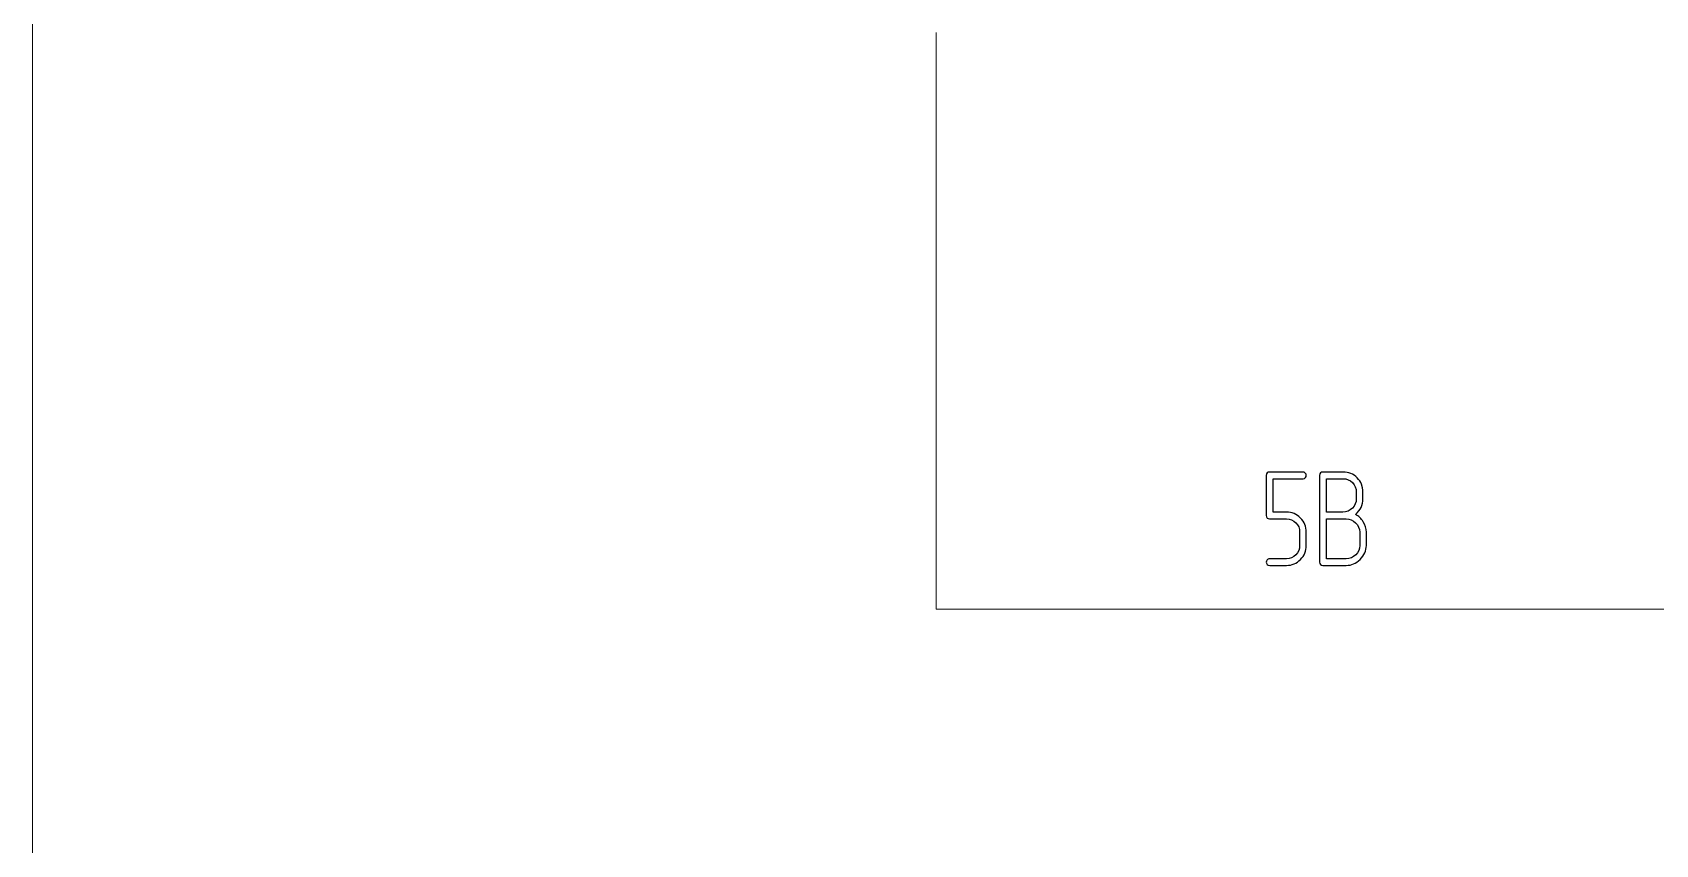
# Model space of a CAD drawing. Header units: millimetres. Extents: x -200 to 200, y -144 to 143.
# Drawn here: x -109.3 to -42.2, y -67.7 to -34.1 of the extents above; entities that cross this region are included whole.
import ezdxf

# ---------------------------------------------------------------- set-up
doc = ezdxf.new("R2010")
doc.units = ezdxf.units.MM
doc.header["$MEASUREMENT"] = 0
doc.layers.add('BLACK', color=7, linetype='Continuous')

msp = doc.modelspace()

# ---------------------------------------------------------------- linework, layer by layer
at = {"layer": 'BLACK', "color": 250, "lineweight": 20}
for points, knots in [([(-39.771, 92.8986), (-39.771, 92.8986), (-109.3226, 92.8986), (-109.3226, 92.8986), (-109.3226, 92.8986), (-109.3226, -92.0979), (-109.3226, -92.0979), (-109.3226, -92.0979), (-40.0365, -92.0979), (-40.0365, -92.0979)], [0, 0, 0, 0, 0.3333333, 0.3333333, 0.3333333, 0.6666667, 0.6666667, 0.6666667, 1, 1, 1, 1]), ([(-71.9578, -34.1186), (-71.9578, -34.1186), (-71.9578, -57.9711), (-71.9578, -57.9711), (-71.9578, -57.9711), (-40.0365, -57.9711), (-40.0365, -57.9711)], [0, 0, 0, 0, 0.5, 0.5, 0.5, 1, 1, 1, 1])]:
    msp.add_open_spline(points, degree=3, knots=knots, dxfattribs=at)
at = {"layer": 'BLACK', "color": 250}
for points, knots in [([(-56.6551, -55.3325), (-56.6551, -55.5592), (-56.736, -55.753), (-56.8978, -55.9158), (-57.0596, -56.0785), (-57.2534, -56.1594), (-57.4792, -56.1594), (-57.4792, -56.1594), (-58.1706, -56.1594), (-58.1706, -56.1594), (-58.213, -56.1594), (-58.2478, -56.1462), (-58.2732, -56.1208), (-58.2967, -56.0907), (-58.3089, -56.0578), (-58.3089, -56.0211), (-58.3089, -56.0004), (-58.2976, -55.9731), (-58.2741, -55.9364), (-58.2515, -55.9007), (-58.2167, -55.8828), (-58.1716, -55.8828), (-58.1716, -55.8828), (-57.4801, -55.8828), (-57.4801, -55.8828), (-57.3277, -55.8828), (-57.1979, -55.8292), (-57.0916, -55.7229), (-56.9853, -55.6166), (-56.9317, -55.4868), (-56.9317, -55.3325), (-56.9317, -55.3325), (-56.9317, -54.7822), (-56.9317, -54.7822), (-56.9317, -54.6298), (-56.9853, -54.5009), (-57.0916, -54.3946), (-57.1979, -54.2883), (-57.3277, -54.2347), (-57.4801, -54.2347), (-57.4801, -54.2347), (-58.1716, -54.2347), (-58.1716, -54.2347), (-58.2628, -54.2347), (-58.3089, -54.1886), (-58.3089, -54.0964), (-58.3089, -54.0964), (-58.3089, -52.4369), (-58.3089, -52.4369), (-58.3089, -52.3447), (-58.2628, -52.2986), (-58.1706, -52.2986), (-58.1706, -52.2986), (-56.7934, -52.2986), (-56.7934, -52.2986), (-56.7595, -52.2986), (-56.7285, -52.3137), (-56.6993, -52.3428), (-56.6702, -52.372), (-56.6551, -52.404), (-56.6551, -52.4369), (-56.6551, -52.4698), (-56.6673, -52.5018), (-56.6909, -52.531), (-56.7144, -52.5602), (-56.7492, -52.5752), (-56.7925, -52.5752), (-56.7925, -52.5752), (-58.0323, -52.5752), (-58.0323, -52.5752), (-58.0323, -52.5752), (-58.0323, -53.9581), (-58.0323, -53.9581), (-58.0323, -53.9581), (-57.4783, -53.9581), (-57.4783, -53.9581), (-57.2525, -53.9581), (-57.0587, -54.039), (-56.8978, -54.2008), (-56.736, -54.3626), (-56.6551, -54.5554), (-56.6551, -54.7822), (-56.6551, -54.7822), (-56.6551, -55.3325), (-56.6551, -55.3325)], [0, 0, 0, 0, 0.0357143, 0.0357143, 0.0357143, 0.0714286, 0.0714286, 0.0714286, 0.1071429, 0.1071429, 0.1071429, 0.1428571, 0.1428571, 0.1428571, 0.1785714, 0.1785714, 0.1785714, 0.2142857, 0.2142857, 0.2142857, 0.25, 0.25, 0.25, 0.2857143, 0.2857143, 0.2857143, 0.3214286, 0.3214286, 0.3214286, 0.3571429, 0.3571429, 0.3571429, 0.3928571, 0.3928571, 0.3928571, 0.4285714, 0.4285714, 0.4285714, 0.4642857, 0.4642857, 0.4642857, 0.5, 0.5, 0.5, 0.5357143, 0.5357143, 0.5357143, 0.5714286, 0.5714286, 0.5714286, 0.6071429, 0.6071429, 0.6071429, 0.6428571, 0.6428571, 0.6428571, 0.6785714, 0.6785714, 0.6785714, 0.7142857, 0.7142857, 0.7142857, 0.75, 0.75, 0.75, 0.7857143, 0.7857143, 0.7857143, 0.8214286, 0.8214286, 0.8214286, 0.8571429, 0.8571429, 0.8571429, 0.8928571, 0.8928571, 0.8928571, 0.9285714, 0.9285714, 0.9285714, 0.9642857, 0.9642857, 0.9642857, 1, 1, 1, 1]), ([(-55.9665, -56.1594), (-56.0577, -56.1594), (-56.1038, -56.1133), (-56.1038, -56.0211), (-56.1038, -56.0211), (-56.1038, -52.4369), (-56.1038, -52.4369), (-56.1038, -52.3447), (-56.0577, -52.2986), (-55.9655, -52.2986), (-55.9655, -52.2986), (-55.1377, -52.2986), (-55.1377, -52.2986), (-54.911, -52.2986), (-54.7162, -52.3795), (-54.5516, -52.5413), (-54.4707, -52.6185), (-54.4105, -52.7069), (-54.3701, -52.8066), (-54.3701, -52.8066), (-54.3287, -52.9534), (-54.3287, -52.9534), (-54.3287, -52.9534), (-54.3145, -53.0418), (-54.3145, -53.0418), (-54.3145, -53.0418), (-54.3145, -53.1274), (-54.3145, -53.1274), (-54.3145, -53.1274), (-54.3145, -53.4031), (-54.3145, -53.4031), (-54.3145, -53.5376), (-54.339, -53.6561), (-54.3889, -53.7596), (-54.4387, -53.8621), (-54.5168, -53.959), (-54.6231, -54.0493), (-54.4923, -54.1152), (-54.3851, -54.2177), (-54.3004, -54.3551), (-54.2158, -54.4924), (-54.1734, -54.6354), (-54.1734, -54.7822), (-54.1734, -54.7822), (-54.1734, -55.3334), (-54.1734, -55.3334), (-54.1734, -55.5536), (-54.259, -55.7464), (-54.4312, -55.911), (-54.6024, -56.0766), (-54.7934, -56.1594), (-55.0022, -56.1594), (-55.0022, -56.1594), (-55.9665, -56.1594), (-55.9665, -56.1594)], [0, 0, 0, 0, 0.0555556, 0.0555556, 0.0555556, 0.1111111, 0.1111111, 0.1111111, 0.1666667, 0.1666667, 0.1666667, 0.2222222, 0.2222222, 0.2222222, 0.2777778, 0.2777778, 0.2777778, 0.3333333, 0.3333333, 0.3333333, 0.3888889, 0.3888889, 0.3888889, 0.4444444, 0.4444444, 0.4444444, 0.5, 0.5, 0.5, 0.5555556, 0.5555556, 0.5555556, 0.6111111, 0.6111111, 0.6111111, 0.6666667, 0.6666667, 0.6666667, 0.7222222, 0.7222222, 0.7222222, 0.7777778, 0.7777778, 0.7777778, 0.8333333, 0.8333333, 0.8333333, 0.8888889, 0.8888889, 0.8888889, 0.9444444, 0.9444444, 0.9444444, 1, 1, 1, 1]), ([(-55.8272, -53.9581), (-55.8272, -53.9581), (-55.1405, -53.9581), (-55.1405, -53.9581), (-54.99, -53.9581), (-54.8611, -53.9035), (-54.7529, -53.7953), (-54.6447, -53.6862), (-54.5911, -53.5564), (-54.5911, -53.4031), (-54.5911, -53.4031), (-54.5911, -53.1274), (-54.5911, -53.1274), (-54.5911, -52.9741), (-54.6438, -52.8443), (-54.7492, -52.737), (-54.8545, -52.6288), (-54.9853, -52.5752), (-55.1405, -52.5752), (-55.1405, -52.5752), (-55.8272, -52.5752), (-55.8272, -52.5752), (-55.8272, -52.5752), (-55.8272, -53.9581), (-55.8272, -53.9581)], [0, 0, 0, 0, 0.125, 0.125, 0.125, 0.25, 0.25, 0.25, 0.375, 0.375, 0.375, 0.5, 0.5, 0.5, 0.625, 0.625, 0.625, 0.75, 0.75, 0.75, 0.875, 0.875, 0.875, 1, 1, 1, 1]), ([(-55.8272, -55.8828), (-55.8272, -55.8828), (-55.0022, -55.8828), (-55.0022, -55.8828), (-54.8545, -55.8828), (-54.7247, -55.8301), (-54.6146, -55.7257), (-54.5046, -55.6213), (-54.45, -55.4905), (-54.45, -55.3325), (-54.45, -55.3325), (-54.45, -54.7822), (-54.45, -54.7822), (-54.45, -54.6392), (-54.5055, -54.5122), (-54.6175, -54.4012), (-54.7294, -54.2902), (-54.8574, -54.2347), (-55.0022, -54.2347), (-55.0022, -54.2347), (-55.8272, -54.2347), (-55.8272, -54.2347), (-55.8272, -54.2347), (-55.8272, -55.8828), (-55.8272, -55.8828)], [0, 0, 0, 0, 0.125, 0.125, 0.125, 0.25, 0.25, 0.25, 0.375, 0.375, 0.375, 0.5, 0.5, 0.5, 0.625, 0.625, 0.625, 0.75, 0.75, 0.75, 0.875, 0.875, 0.875, 1, 1, 1, 1])]:
    msp.add_open_spline(points, degree=3, knots=knots, dxfattribs=at)

doc.saveas('drawing.dxf')
